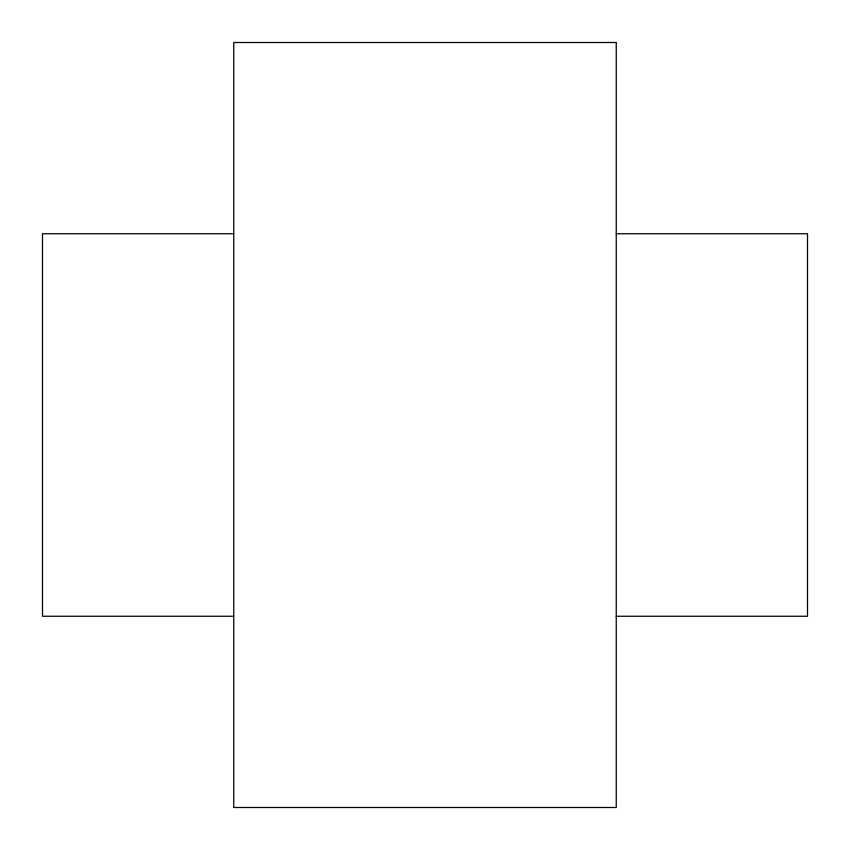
<?xml version="1.0" encoding="UTF-8"?>
<svg xmlns="http://www.w3.org/2000/svg" width="850" height="850" viewBox="0 0 850 850"><rect width="100%" height="100%" fill="white"/><g stroke="black" fill="none" stroke-linecap="round" stroke-linejoin="round"><path stroke-width="1.27" d="M233.75 233.75L42.5 233.75L42.5 616.25L233.75 616.25M616.25 233.75L807.5 233.75L807.5 616.25L616.25 616.25M616.25 42.5L233.75 42.5L233.75 807.5L616.25 807.5L616.25 42.5"/></g></svg>
